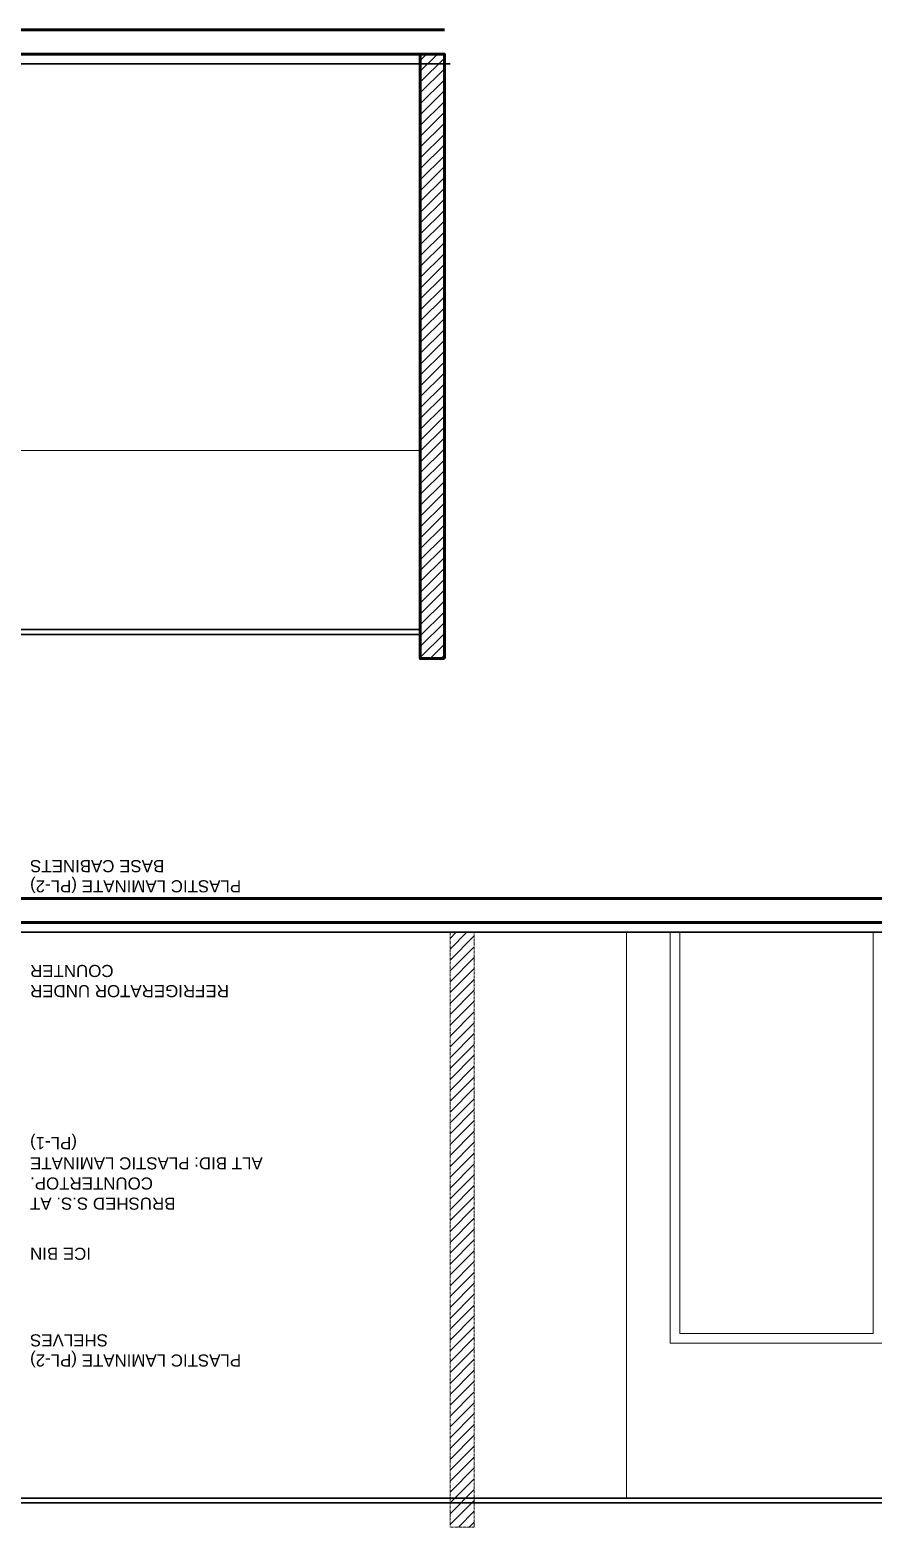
# Model space of a CAD drawing. Extents: x -566 to 72611, y -487 to 32334.
# Drawn here: x 577.1 to 751.5, y -481 to -171.4 of the extents above; entities that cross this region are included whole.
import ezdxf

# ---------------------------------------------------------------- set-up
doc = ezdxf.new("R2010")
doc.units = 0
doc.header["$LTSCALE"] = 0.5
doc.header["$MEASUREMENT"] = 0
doc.linetypes.add('HIDDEN', pattern=[0.375, 0.25, -0.125])
doc.layers.get('0').update_dxf_attribs({"color": 20, "linetype": 'CONTINUOUS'})
for name, color, linetype, lineweight in [('Annotations', 40, 'CONTINUOUS', 5), ('Framing', 142, 'CONTINUOUS', 35), ('hatch', 253, 'CONTINUOUS', 5), ('viewed', 160, 'CONTINUOUS', 13), ('walls', 191, 'CONTINUOUS', 60)]:
    doc.layers.add(name, color=color, linetype=linetype, lineweight=lineweight)
doc.layers.add('demolished', color=7, linetype='HIDDEN', lineweight=13, true_color=0xf00000)
doc.styles.get("Standard").update_dxf_attribs({"font": 'arial.ttf'})

msp = doc.modelspace()

# ---------------------------------------------------------------- hatches: boundary and pattern name
at = {"layer": 'demolished'}
h = msp.add_hatch(dxfattribs=at)
h.set_pattern_fill('ANSI31', color=256, scale=0.5, style=0)
h.set_pattern_definition([(225, (520.0315, -40.7043), (1.122532, -1.122532), [])])
h.paths.add_polyline_path([(668.99994, -480.95856), (663.99994, -480.95856), (663.99994, -357.95856), (668.99994, -357.95856)])
at = {"layer": 'hatch'}
h = msp.add_hatch(dxfattribs=at)
h.set_pattern_fill('ANSI31', color=256, scale=0.5, style=0)
h.set_pattern_definition([(225, (415.381, 138.9018), (1.122532, -1.122532), [])])
h.paths.add_polyline_path([(662.83, -301.35252), (657.84944, -301.35252), (657.84944, -176.35252), (662.83, -176.35252)])

# ---------------------------------------------------------------- linework, layer by layer
for p, q in [((401.63444, -178.35252), (580.24649, -178.35252)), ((664.00987, -178.35252), (538.51909, -178.35252)), ((538.62195, -178.35252), (612.85352, -178.35252)), ((613.64212, -178.35252), (538.62195, -178.35252)), ((612.85352, -178.35252), (664.00987, -178.35252)), ((352.8106, -357.95856), (580.24649, -357.95856)), ((664.00987, -357.95856), (538.51909, -357.95856)), ((538.62195, -357.95856), (612.85352, -357.95856)), ((613.64212, -357.95856), (538.62195, -357.95856)), ((580.24649, -357.95856), (669.01579, -357.95856)), ((612.85352, -357.95856), (664.00987, -357.95856)), ((669.01579, -357.95856), (618.64804, -357.95856))]:
    msp.add_line(p, q)
at = {"layer": 'demolished', "elevation": 120}
msp.add_lwpolyline([(668.99994, -480.95856), (663.99994, -480.95856), (663.99994, -357.95856), (668.99994, -357.95856)], close=True, dxfattribs=at)
at = {"layer": 'Framing'}
for p, q in [((0.00592, -178.35252), (657.84944, -178.35252)), ((538.50015, -295.35252), (657.84944, -295.35252)), ((538.50015, -296.35252), (657.84944, -296.35252)), ((0.00592, -357.95856), (762.5, -357.95856)), ((538.50015, -474.95856), (762.5, -474.95856)), ((538.50015, -475.95856), (762.5, -475.95856))]:
    msp.add_line(p, q, dxfattribs=at)
at = {"layer": 'viewed'}
for p, q in [((657.84944, -258.35252), (538.50015, -258.35252)), ((700.5, -474.95856), (700.5, -357.95856))]:
    msp.add_line(p, q, dxfattribs=at)
for points in [[(753.5, -357.95856), (753.5, -442.95856), (709.5, -442.95856), (709.5, -357.95856)], [(751.5, -357.95856), (751.5, -440.95856), (711.5, -440.95856), (711.5, -357.95856)]]:
    msp.add_lwpolyline(points, dxfattribs=at)
at = {"layer": 'walls'}
for p, q in [((-5.10286, -171.35252), (662.83, -171.35252)), ((-5.10286, -176.35252), (662.83, -176.35252)), ((-5.10286, -350.95856), (767.5, -350.95856)), ((-5.10286, -355.95856), (767.5, -355.95856))]:
    msp.add_line(p, q, dxfattribs=at)
msp.add_lwpolyline([(662.83, -301.35252), (657.84944, -301.35252), (657.84944, -176.35252), (662.83, -176.35252)], close=True, dxfattribs=at)

# ---------------------------------------------------------------- texts
at = {"layer": 'Annotations', "char_height": 2.5, "attachment_point": 9, "rotation": 180}
for s, insert in [('{\\f@Arial Unicode MS|b0|i0|c0|p34;PLASTIC LAMINATE (PL-2) BASE CABINETS}', (577.12796, -342.99304, 34)), ('REFRIGERATOR UNDER COUNTER', (577.12796, -364.67344, 34)), ('{\\f@Arial Unicode MS|b0|i0|c0|p34;BRUSHED S.S. AT COUNTERTOP.\\PALT BID: PLASTIC LAMINATE (PL-1)}', (577.12796, -399.57281, 34)), ('ICE BIN', (577.12796, -423.15958, 34)), ('PLASTIC LAMINATE (PL-2) SHELVES', (577.12796, -441.06117, 34))]:
    msp.add_mtext_dynamic_manual_height_columns(s, width=49.0944694, gutter_width=12.5, heights=[0], dxfattribs=dict(at, insert=insert))

doc.saveas('drawing.dxf')
